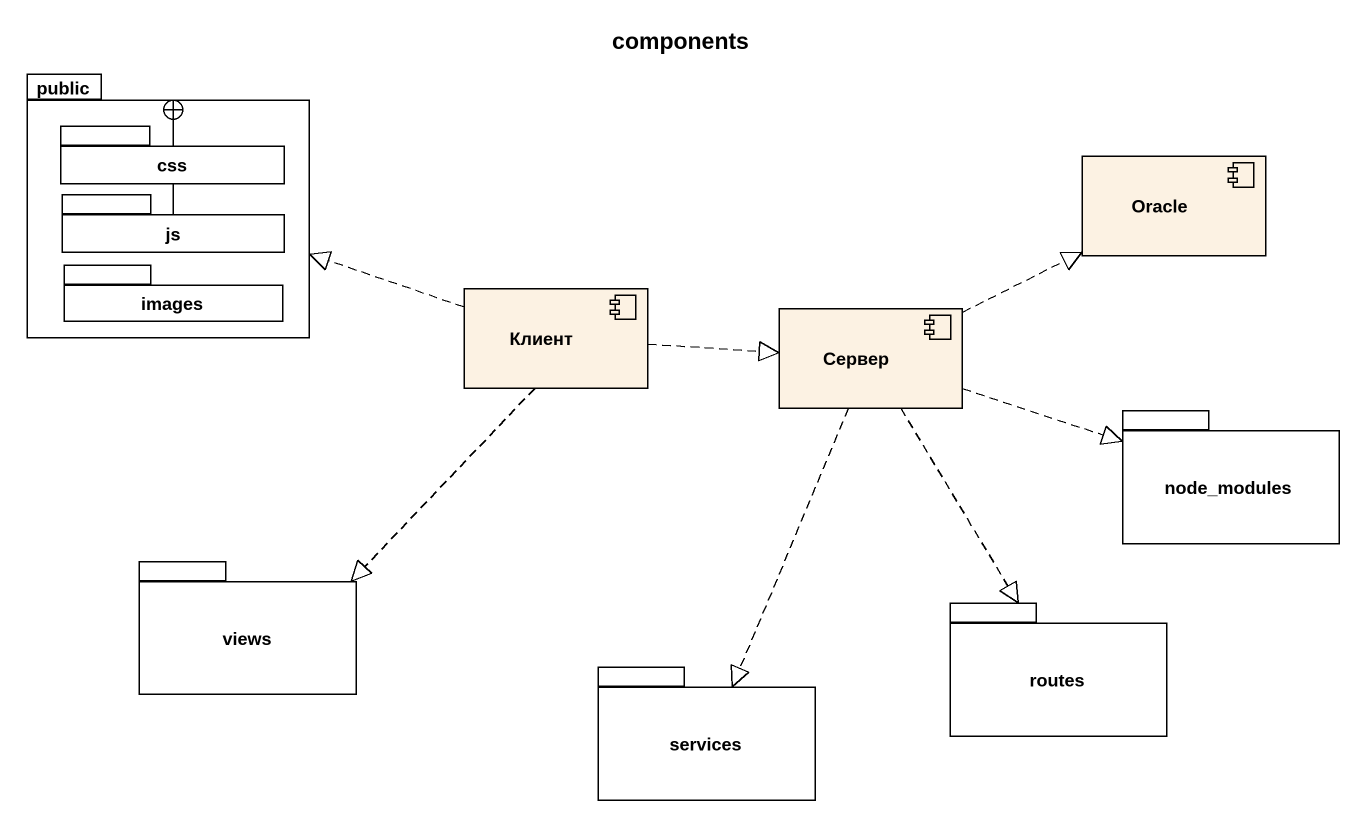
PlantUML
@startuml
title components
package public {
  package css {
  }
  package js {
  }
  package images {
  }
}
component Oracle
component Клиент
component Сервер
package node_modules {
}
package views {
}
package routes {
}
package services {
}
js -up-+ public
Клиент .left.|> public
Клиент .right.|> Сервер
Клиент ..|> views
Сервер .right.|> Oracle
Сервер .right.|> node_modules
Сервер ..|> routes
Сервер ..|> services
@enduml
